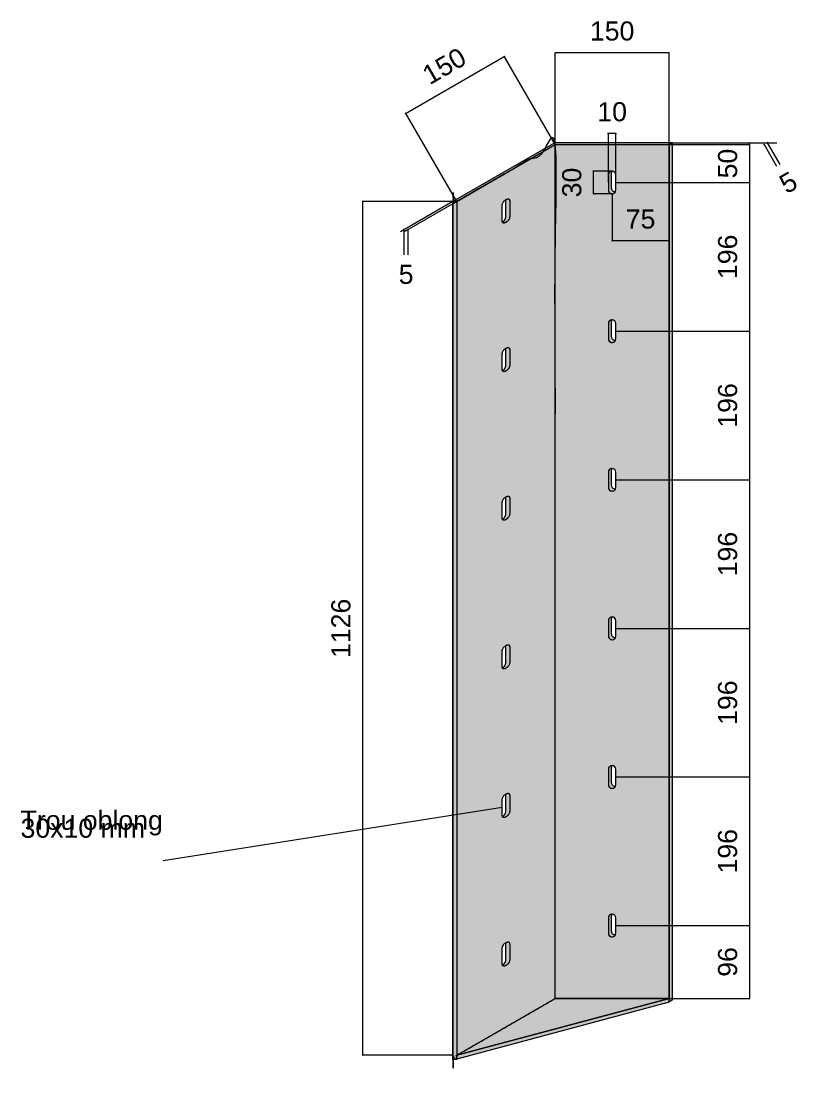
# Model space of a CAD drawing. Header units: metres. Extents: x 1838950 to 1842843, y 5171318 to 5174224.
# Drawn here: x 1838950 to 1839973, y 5172829 to 5174221 of the extents above; entities that cross this region are included whole.
import ezdxf

# ---------------------------------------------------------------- set-up
doc = ezdxf.new("R2010")
doc.units = ezdxf.units.M
doc.header["$LTSCALE"] = 0.0254
doc.header["$PDMODE"] = 1
doc.header["$PDSIZE"] = -2
doc.layers.get('0').update_dxf_attribs({"lineweight": 18})
doc.layers.get('DEFPOINTS').update_dxf_attribs({"lineweight": 18})
for name, color, linetype, lineweight in [('00 CHAZAL METAL COTE', 7, 'Continuous', 5), ('00 CHAZAL METAL DESSUS', 7, 'Continuous', 5), ('00 CHAZAL METAL FACE', 7, 'Continuous', 5), ('00 CHAZAL METAL LEGENDE', 7, 'Continuous', 5), ('Cotation', 7, 'Continuous', 5)]:
    doc.layers.add(name, color=color, linetype=linetype, lineweight=lineweight)
doc.styles.add('Arial', font='arial.ttf')
doc.dimstyles.new('Arch', dxfattribs={"dimtxt": 302.065972, "dimasz": 0.002245, "dimexe": 0.003175, "dimexo": 0.001587, "dimgap": 0.001587, "dimtad": 1, "dimzin": 3, "dimtxsty": 'Arial', "dimblk": 'VW_SLASH', "dimblk1": 'VW_SLASH', "dimblk2": 'VW_SLASH', "dimcen": 0, "dimdle": 0.001587, "dimazin": 0, "dimtfac": 1, "dimtix": 1, "dimtmove": 0, "dimatfit": 0, "dimldrblk": 'VW_FILLEDARROW-3', "dimfxl": 1, "dimfrac": 2, "dimtolj": 1, "dimtzin": 3, "dimarcsym": 0})

# ---------------------------------------------------------------- blocks, each defined once
blk = doc.blocks.new('VW_SLASH')
at = {"color": 0, "linetype": 'ByBlock', "lineweight": -2, "transparency": 16777216}
blk.add_line((0.7, 0), (-1, 0), dxfattribs=at)
at = {"color": 0, "lineweight": 20, "transparency": 16777216, "flags": 128}
blk.add_lwpolyline([(0.5, 0.5), (-0.5, -0.5)], dxfattribs=at)
blk = doc.blocks.new('*D1544')
at = {"layer": 'Cotation', "color": 0, "lineweight": -2, "transparency": 16777216}
for p, q in [((1839654.5, 5174058.1), (1839654.5, 5174179.7)), ((1839804, 5174179.1), (1839654.9, 5174179.1)), ((1839804.5, 5174058.1), (1839804.5, 5174179.7))]:
    blk.add_line(p, q, dxfattribs=at)
at = {"layer": 'DEFPOINTS', "color": 0, "transparency": 16777216}
for p in [(1839654.5, 5174179.1), (1839654.5, 5174058.1), (1839804.5, 5174058.1)]:
    blk.add_point(p, dxfattribs=at)
at = {"layer": 'Cotation', "color": 0, "lineweight": -2, "transparency": 16777216, "xscale": 0.44896484375, "yscale": 0.44896484375, "zscale": 0.44896484375, "rotation": 180}
blk.add_blockref('VW_SLASH', (1839654.5, 5174179.1), dxfattribs=at)
at = {"layer": 'Cotation', "color": 0, "lineweight": -2, "transparency": 16777216, "xscale": 0.44896484375, "yscale": 0.44896484375, "zscale": 0.44896484375}
blk.add_blockref('VW_SLASH', (1839804.5, 5174179.1), dxfattribs=at)
at = {"layer": 'Cotation', "color": 0, "transparency": 16777216, "insert": (1839729.5, 5174207.8), "char_height": 25.17, "attachment_point": 5, "style": 'Arial'}
blk.add_mtext('\\A1;150', dxfattribs=at)
blk = doc.blocks.new('VW_FILLEDARROW-3')
at = {"linetype": 'Continuous', "lineweight": 0, "transparency": 16777216}
blk.add_hatch(color=0, dxfattribs=at).paths.add_polyline_path([(-1.4, 0.4), (0, 0), (-1.4, -0.4)])
at = {"color": 0, "lineweight": 5, "transparency": 16777216, "flags": 128}
blk.add_lwpolyline([(-1.4, 0.4), (0, 0), (-1.4, -0.4)], close=True, dxfattribs=at)
blk = doc.blocks.new('*D1545')
at = {"layer": 'Cotation', "color": 0, "lineweight": -2, "transparency": 16777216}
for p, q in [((1839457.9, 5174099.5), (1839587, 5174174.1)), ((1839654.5, 5174058.1), (1839587, 5174174.9)), ((1839524.6, 5173983.1), (1839457.1, 5174099.9))]:
    blk.add_line(p, q, dxfattribs=at)
at = {"layer": 'DEFPOINTS', "color": 0, "transparency": 16777216}
for p in [(1839587.4, 5174174.3), (1839654.5, 5174058.1), (1839524.6, 5173983.1)]:
    blk.add_point(p, dxfattribs=at)
at = {"layer": 'Cotation', "color": 0, "lineweight": -2, "transparency": 16777216, "xscale": 0.44896484375, "yscale": 0.44896484375, "zscale": 0.44896484375}
for p, rotation in [((1839587.4, 5174174.3), 30.00000000000576), ((1839457.5, 5174099.3), 210.0000000000057)]:
    blk.add_blockref('VW_SLASH', p, dxfattribs=dict(at, rotation=rotation))
at = {"layer": 'Cotation', "color": 0, "transparency": 16777216, "insert": (1839508.1, 5174161.7), "char_height": 25.17, "attachment_point": 5, "rotation": 30, "style": 'Arial'}
blk.add_mtext('\\A1;150', dxfattribs=at)
blk = doc.blocks.new('*D1546')
at = {"layer": 'Cotation', "color": 0, "lineweight": -2, "transparency": 16777216}
for p, q in [((1839804.5, 5174038.1), (1839804.5, 5173930.5)), ((1839729.5, 5173993.1), (1839729.5, 5173930.5)), ((1839804, 5173931.1), (1839729.9, 5173931.1))]:
    blk.add_line(p, q, dxfattribs=at)
at = {"layer": 'DEFPOINTS', "color": 0, "transparency": 16777216}
for p in [(1839804.5, 5174038.1), (1839729.5, 5173993.1), (1839729.5, 5173931.1)]:
    blk.add_point(p, dxfattribs=at)
at = {"layer": 'Cotation', "color": 0, "lineweight": -2, "transparency": 16777216, "xscale": 0.44896484375, "yscale": 0.44896484375, "zscale": 0.44896484375, "rotation": 180}
blk.add_blockref('VW_SLASH', (1839729.5, 5173931.1), dxfattribs=at)
at = {"layer": 'Cotation', "color": 0, "lineweight": -2, "transparency": 16777216, "xscale": 0.44896484375, "yscale": 0.44896484375, "zscale": 0.44896484375}
blk.add_blockref('VW_SLASH', (1839804.5, 5173931.1), dxfattribs=at)
at = {"layer": 'Cotation', "color": 0, "transparency": 16777216, "insert": (1839767, 5173959.8), "char_height": 25.17, "attachment_point": 5, "style": 'Arial'}
blk.add_mtext('\\A1;75', dxfattribs=at)
blk = doc.blocks.new('*D1547')
at = {"layer": 'Cotation', "color": 0, "lineweight": -2, "transparency": 16777216}
for p, q in [((1839729.5, 5174023.1), (1839704.5, 5174023.1)), ((1839705.1, 5174023.6), (1839705.1, 5174024)), ((1839705.1, 5173993.1), (1839705.1, 5174023.1)), ((1839729.5, 5173993.1), (1839704.5, 5173993.1)), ((1839705.1, 5173992.7), (1839705.1, 5173992.2))]:
    blk.add_line(p, q, dxfattribs=at)
at = {"layer": 'DEFPOINTS', "color": 0, "transparency": 16777216}
for p in [(1839705.1, 5174023.1), (1839729.5, 5174023.1), (1839729.5, 5173993.1)]:
    blk.add_point(p, dxfattribs=at)
at = {"layer": 'Cotation', "color": 0, "lineweight": -2, "transparency": 16777216, "xscale": 0.44896484375, "yscale": 0.44896484375, "zscale": 0.44896484375}
for p, rotation in [((1839705.1, 5174023.1), 270), ((1839705.1, 5173993.1), 90)]:
    blk.add_blockref('VW_SLASH', p, dxfattribs=dict(at, rotation=rotation))
at = {"layer": 'Cotation', "color": 0, "transparency": 16777216, "insert": (1839676.4, 5174008.1), "char_height": 25.17, "attachment_point": 5, "rotation": 90, "style": 'Arial'}
blk.add_mtext('\\A1;30', dxfattribs=at)
blk = doc.blocks.new('*D1548')
at = {"layer": 'Cotation', "color": 0, "lineweight": -2, "transparency": 16777216}
for p, q in [((1839724, 5174072.6), (1839723.6, 5174072.6)), ((1839724.5, 5174008.1), (1839724.5, 5174073.2)), ((1839734.5, 5174072.6), (1839724.5, 5174072.6)), ((1839734.5, 5174008.1), (1839734.5, 5174073.2)), ((1839734.9, 5174072.6), (1839735.4, 5174072.6))]:
    blk.add_line(p, q, dxfattribs=at)
at = {"layer": 'DEFPOINTS', "color": 0, "transparency": 16777216}
for p in [(1839724.5, 5174072.6), (1839724.5, 5174008.1), (1839734.5, 5174008.1)]:
    blk.add_point(p, dxfattribs=at)
at = {"layer": 'Cotation', "color": 0, "lineweight": -2, "transparency": 16777216, "xscale": 0.44896484375, "yscale": 0.44896484375, "zscale": 0.44896484375}
blk.add_blockref('VW_SLASH', (1839724.5, 5174072.6), dxfattribs=at)
at = {"layer": 'Cotation', "color": 0, "lineweight": -2, "transparency": 16777216, "xscale": 0.44896484375, "yscale": 0.44896484375, "zscale": 0.44896484375, "rotation": 180}
blk.add_blockref('VW_SLASH', (1839734.5, 5174072.6), dxfattribs=at)
at = {"layer": 'Cotation', "color": 0, "transparency": 16777216, "insert": (1839729.5, 5174101.3), "char_height": 25.17, "attachment_point": 5, "style": 'Arial'}
blk.add_mtext('\\A1;10', dxfattribs=at)
blk = doc.blocks.new('*D1549')
at = {"layer": 'Cotation', "color": 0, "lineweight": -2, "transparency": 16777216}
for p, q in [((1839454.9, 5173946), (1839454.4, 5173946)), ((1839455.3, 5173912.8), (1839455.3, 5173946.7)), ((1839460.3, 5173912.8), (1839460.3, 5173946.7)), ((1839460.8, 5173946), (1839461.2, 5173946))]:
    blk.add_line(p, q, dxfattribs=at)
at = {"layer": 'DEFPOINTS', "color": 0, "transparency": 16777216}
for p in [(1839455.3, 5173946), (1839455.3, 5173912.8), (1839460.3, 5173912.8)]:
    blk.add_point(p, dxfattribs=at)
at = {"layer": 'Cotation', "color": 0, "lineweight": -2, "transparency": 16777216, "xscale": 0.44896484375, "yscale": 0.44896484375, "zscale": 0.44896484375}
blk.add_blockref('VW_SLASH', (1839455.3, 5173946), dxfattribs=at)
at = {"layer": 'Cotation', "color": 0, "lineweight": -2, "transparency": 16777216, "xscale": 0.44896484375, "yscale": 0.44896484375, "zscale": 0.44896484375, "rotation": 180}
blk.add_blockref('VW_SLASH', (1839460.3, 5173946), dxfattribs=at)
at = {"layer": 'Cotation', "color": 0, "transparency": 16777216, "insert": (1839457.8, 5173886.8), "char_height": 25.17, "attachment_point": 5, "style": 'Arial'}
blk.add_mtext('\\A1;5', dxfattribs=at)
blk = doc.blocks.new('*D1550')
at = {"layer": 'Cotation', "color": 0, "lineweight": -2, "transparency": 16777216}
for p, q in [((1839929.7, 5174057.9), (1839929.3, 5174057.7)), ((1839946.7, 5174029.4), (1839929.8, 5174058.7)), ((1839951, 5174031.9), (1839934.1, 5174061.2)), ((1839934.8, 5174060.8), (1839935.2, 5174061.1))]:
    blk.add_line(p, q, dxfattribs=at)
at = {"layer": 'DEFPOINTS', "color": 0, "transparency": 16777216}
for p in [(1839930.1, 5174058.1), (1839946.7, 5174029.4), (1839951, 5174031.9)]:
    blk.add_point(p, dxfattribs=at)
at = {"layer": 'Cotation', "color": 0, "lineweight": -2, "transparency": 16777216, "xscale": 0.44896484375, "yscale": 0.44896484375, "zscale": 0.44896484375}
for p, rotation in [((1839930.1, 5174058.1), 30.00000000449721), ((1839934.4, 5174060.6), 210.0000000044972)]:
    blk.add_blockref('VW_SLASH', p, dxfattribs=dict(at, rotation=rotation))
at = {"layer": 'Cotation', "color": 0, "transparency": 16777216, "insert": (1839961.9, 5174008.1), "char_height": 25.17, "attachment_point": 5, "rotation": 30, "style": 'Arial'}
blk.add_mtext('\\A1;5', dxfattribs=at)
blk = doc.blocks.new('*D1551')
at = {"layer": 'Cotation', "color": 0, "lineweight": -2, "transparency": 16777216}
for p, q in [((1839522.1, 5173983.1), (1839400, 5173983.1)), ((1839400.6, 5172857.6), (1839400.6, 5173982.7)), ((1839519.6, 5172857.1), (1839400, 5172857.1))]:
    blk.add_line(p, q, dxfattribs=at)
at = {"layer": 'DEFPOINTS', "color": 0, "transparency": 16777216}
for p in [(1839400.6, 5173983.1), (1839522.1, 5173983.1), (1839519.6, 5172857.1)]:
    blk.add_point(p, dxfattribs=at)
at = {"layer": 'Cotation', "color": 0, "lineweight": -2, "transparency": 16777216, "xscale": 0.44896484375, "yscale": 0.44896484375, "zscale": 0.44896484375}
for p, rotation in [((1839400.6, 5173983.1), 90), ((1839400.6, 5172857.1), 270)]:
    blk.add_blockref('VW_SLASH', p, dxfattribs=dict(at, rotation=rotation))
at = {"layer": 'Cotation', "color": 0, "transparency": 16777216, "insert": (1839371.9, 5173420.1), "char_height": 25.17, "attachment_point": 5, "rotation": 90, "style": 'Arial'}
blk.add_mtext('\\A1;1126', dxfattribs=at)
blk = doc.blocks.new('*D1570')
at = {"layer": 'Cotation', "color": 0, "lineweight": -2, "transparency": 16777216}
for p, q in [((1839734.5, 5173028.1), (1839911.2, 5173028.1)), ((1839910.6, 5173027.7), (1839910.6, 5172932.6)), ((1839745.3, 5172932.1), (1839911.2, 5172932.1))]:
    blk.add_line(p, q, dxfattribs=at)
at = {"layer": 'DEFPOINTS', "color": 0, "transparency": 16777216}
for p in [(1839734.5, 5173028.1), (1839745.3, 5172932.1), (1839910.6, 5172932.1)]:
    blk.add_point(p, dxfattribs=at)
at = {"layer": 'Cotation', "color": 0, "lineweight": -2, "transparency": 16777216, "xscale": 0.44896484375, "yscale": 0.44896484375, "zscale": 0.44896484375}
for p, rotation in [((1839910.6, 5173028.1), 90), ((1839910.6, 5172932.1), 270)]:
    blk.add_blockref('VW_SLASH', p, dxfattribs=dict(at, rotation=rotation))
at = {"layer": 'Cotation', "color": 0, "transparency": 16777216, "insert": (1839881.9, 5172980.1), "char_height": 25.17, "attachment_point": 5, "rotation": 90, "style": 'Arial'}
blk.add_mtext('\\A1;96', dxfattribs=at)
blk = doc.blocks.new('*D1571')
at = {"layer": 'Cotation', "color": 0, "lineweight": -2, "transparency": 16777216}
for p, q in [((1839734.5, 5173224.1), (1839911.2, 5173224.1)), ((1839910.6, 5173223.7), (1839910.6, 5173028.6)), ((1839734.5, 5173028.1), (1839911.2, 5173028.1))]:
    blk.add_line(p, q, dxfattribs=at)
at = {"layer": 'DEFPOINTS', "color": 0, "transparency": 16777216}
for p in [(1839734.5, 5173224.1), (1839734.5, 5173028.1), (1839910.6, 5173028.1)]:
    blk.add_point(p, dxfattribs=at)
at = {"layer": 'Cotation', "color": 0, "lineweight": -2, "transparency": 16777216, "xscale": 0.44896484375, "yscale": 0.44896484375, "zscale": 0.44896484375}
for p, rotation in [((1839910.6, 5173224.1), 90), ((1839910.6, 5173028.1), 270)]:
    blk.add_blockref('VW_SLASH', p, dxfattribs=dict(at, rotation=rotation))
at = {"layer": 'Cotation', "color": 0, "transparency": 16777216, "insert": (1839881.9, 5173126.1), "char_height": 25.17, "attachment_point": 5, "rotation": 90, "style": 'Arial'}
blk.add_mtext('\\A1;196', dxfattribs=at)
blk = doc.blocks.new('*D1572')
at = {"layer": 'Cotation', "color": 0, "lineweight": -2, "transparency": 16777216}
for p, q in [((1839734.5, 5173420.1), (1839911.2, 5173420.1)), ((1839910.6, 5173419.7), (1839910.6, 5173224.6)), ((1839734.5, 5173224.1), (1839911.2, 5173224.1))]:
    blk.add_line(p, q, dxfattribs=at)
at = {"layer": 'DEFPOINTS', "color": 0, "transparency": 16777216}
for p in [(1839734.5, 5173420.1), (1839734.5, 5173224.1), (1839910.6, 5173224.1)]:
    blk.add_point(p, dxfattribs=at)
at = {"layer": 'Cotation', "color": 0, "lineweight": -2, "transparency": 16777216, "xscale": 0.44896484375, "yscale": 0.44896484375, "zscale": 0.44896484375}
for p, rotation in [((1839910.6, 5173420.1), 90), ((1839910.6, 5173224.1), 270)]:
    blk.add_blockref('VW_SLASH', p, dxfattribs=dict(at, rotation=rotation))
at = {"layer": 'Cotation', "color": 0, "transparency": 16777216, "insert": (1839881.9, 5173322.1), "char_height": 25.17, "attachment_point": 5, "rotation": 90, "style": 'Arial'}
blk.add_mtext('\\A1;196', dxfattribs=at)
blk = doc.blocks.new('*D1573')
at = {"layer": 'Cotation', "color": 0, "lineweight": -2, "transparency": 16777216}
for p, q in [((1839734.5, 5173616.1), (1839911.2, 5173616.1)), ((1839910.6, 5173615.7), (1839910.6, 5173420.6)), ((1839734.5, 5173420.1), (1839911.2, 5173420.1))]:
    blk.add_line(p, q, dxfattribs=at)
at = {"layer": 'DEFPOINTS', "color": 0, "transparency": 16777216}
for p in [(1839734.5, 5173616.1), (1839734.5, 5173420.1), (1839910.6, 5173420.1)]:
    blk.add_point(p, dxfattribs=at)
at = {"layer": 'Cotation', "color": 0, "lineweight": -2, "transparency": 16777216, "xscale": 0.44896484375, "yscale": 0.44896484375, "zscale": 0.44896484375}
for p, rotation in [((1839910.6, 5173616.1), 90), ((1839910.6, 5173420.1), 270)]:
    blk.add_blockref('VW_SLASH', p, dxfattribs=dict(at, rotation=rotation))
at = {"layer": 'Cotation', "color": 0, "transparency": 16777216, "insert": (1839881.9, 5173518.1), "char_height": 25.17, "attachment_point": 5, "rotation": 90, "style": 'Arial'}
blk.add_mtext('\\A1;196', dxfattribs=at)
blk = doc.blocks.new('*D1574')
at = {"layer": 'Cotation', "color": 0, "lineweight": -2, "transparency": 16777216}
for p, q in [((1839734.5, 5173812.1), (1839911.2, 5173812.1)), ((1839910.6, 5173811.7), (1839910.6, 5173616.6)), ((1839734.5, 5173616.1), (1839911.2, 5173616.1))]:
    blk.add_line(p, q, dxfattribs=at)
at = {"layer": 'DEFPOINTS', "color": 0, "transparency": 16777216}
for p in [(1839734.5, 5173812.1), (1839734.5, 5173616.1), (1839910.6, 5173616.1)]:
    blk.add_point(p, dxfattribs=at)
at = {"layer": 'Cotation', "color": 0, "lineweight": -2, "transparency": 16777216, "xscale": 0.44896484375, "yscale": 0.44896484375, "zscale": 0.44896484375}
for p, rotation in [((1839910.6, 5173812.1), 90), ((1839910.6, 5173616.1), 270)]:
    blk.add_blockref('VW_SLASH', p, dxfattribs=dict(at, rotation=rotation))
at = {"layer": 'Cotation', "color": 0, "transparency": 16777216, "insert": (1839881.9, 5173714.1), "char_height": 25.17, "attachment_point": 5, "rotation": 90, "style": 'Arial'}
blk.add_mtext('\\A1;196', dxfattribs=at)
blk = doc.blocks.new('*D1575')
at = {"layer": 'Cotation', "color": 0, "lineweight": -2, "transparency": 16777216}
for p, q in [((1839734.5, 5174008.1), (1839911.2, 5174008.1)), ((1839910.6, 5174007.7), (1839910.6, 5173812.6)), ((1839734.5, 5173812.1), (1839911.2, 5173812.1))]:
    blk.add_line(p, q, dxfattribs=at)
at = {"layer": 'DEFPOINTS', "color": 0, "transparency": 16777216}
for p in [(1839734.5, 5174008.1), (1839734.5, 5173812.1), (1839910.6, 5173812.1)]:
    blk.add_point(p, dxfattribs=at)
at = {"layer": 'Cotation', "color": 0, "lineweight": -2, "transparency": 16777216, "xscale": 0.44896484375, "yscale": 0.44896484375, "zscale": 0.44896484375}
for p, rotation in [((1839910.6, 5174008.1), 90), ((1839910.6, 5173812.1), 270)]:
    blk.add_blockref('VW_SLASH', p, dxfattribs=dict(at, rotation=rotation))
at = {"layer": 'Cotation', "color": 0, "transparency": 16777216, "insert": (1839881.9, 5173910.1), "char_height": 25.17, "attachment_point": 5, "rotation": 90, "style": 'Arial'}
blk.add_mtext('\\A1;196', dxfattribs=at)
blk = doc.blocks.new('*D1576')
at = {"layer": 'Cotation', "color": 0, "lineweight": -2, "transparency": 16777216}
for p, q in [((1839734.5, 5174058.1), (1839911.2, 5174058.1)), ((1839910.6, 5174058.6), (1839910.6, 5174059)), ((1839910.6, 5174058.1), (1839910.6, 5174008.1)), ((1839734.5, 5174008.1), (1839911.2, 5174008.1)), ((1839910.6, 5174007.7), (1839910.6, 5174007.2))]:
    blk.add_line(p, q, dxfattribs=at)
at = {"layer": 'DEFPOINTS', "color": 0, "transparency": 16777216}
for p in [(1839734.5, 5174058.1), (1839734.5, 5174008.1), (1839910.6, 5174008.1)]:
    blk.add_point(p, dxfattribs=at)
at = {"layer": 'Cotation', "color": 0, "lineweight": -2, "transparency": 16777216, "xscale": 0.44896484375, "yscale": 0.44896484375, "zscale": 0.44896484375}
for p, rotation in [((1839910.6, 5174058.1), 270), ((1839910.6, 5174008.1), 90)]:
    blk.add_blockref('VW_SLASH', p, dxfattribs=dict(at, rotation=rotation))
at = {"layer": 'Cotation', "color": 0, "transparency": 16777216, "insert": (1839881.9, 5174033.1), "char_height": 25.17, "attachment_point": 5, "rotation": 90, "style": 'Arial'}
blk.add_mtext('\\A1;50', dxfattribs=at)
blk = doc.blocks.new('Groupe-2045-1')
at = {"layer": '00 CHAZAL METAL COTE', "linetype": 'Continuous', "lineweight": 0, "true_color": 0x888888}
h = blk.add_hatch(color=252, dxfattribs=at)
h.paths.add_polyline_path([(1839654.5, 5172932.1), (1839524.6, 5172857.1), (1839524.6, 5172852.1), (1839519.6, 5172852.1), (1839519.6, 5173983.1), (1839524.6, 5173983.1), (1839654.5, 5174058.1)])
h.paths.add_polyline_path([(1839594.5, 5173982.7), (1839594.4, 5173984), (1839594.2, 5173985.1), (1839593.8, 5173985.8), (1839593.3, 5173986.3), (1839592.6, 5173986.6), (1839591.7, 5173986.5), (1839590.7, 5173986.2), (1839589.5, 5173985.6), (1839588.3, 5173984.8), (1839587.3, 5173984), (1839586.5, 5173983), (1839585.8, 5173982), (1839585.2, 5173980.9), (1839584.8, 5173979.7), (1839584.6, 5173978.4), (1839584.5, 5173977), (1839584.5, 5173958.5), (1839584.6, 5173957.2), (1839584.8, 5173956.2), (1839585.2, 5173955.4), (1839585.8, 5173954.9), (1839586.5, 5173954.7), (1839587.3, 5173954.7), (1839588.3, 5173955), (1839589.5, 5173955.6), (1839590.7, 5173956.4), (1839591.7, 5173957.2), (1839592.6, 5173958.2), (1839593.3, 5173959.2), (1839593.8, 5173960.4), (1839594.2, 5173961.6), (1839594.4, 5173962.9), (1839594.5, 5173964.3)])
h.paths.add_polyline_path([(1839594.5, 5173786.7), (1839594.4, 5173788), (1839594.2, 5173789.1), (1839593.8, 5173789.8), (1839593.3, 5173790.3), (1839592.6, 5173790.6), (1839591.7, 5173790.5), (1839590.7, 5173790.2), (1839589.5, 5173789.6), (1839588.3, 5173788.8), (1839587.3, 5173788), (1839586.5, 5173787), (1839585.8, 5173786), (1839585.2, 5173784.9), (1839584.8, 5173783.7), (1839584.6, 5173782.4), (1839584.5, 5173781), (1839584.5, 5173762.5), (1839584.6, 5173761.2), (1839584.8, 5173760.2), (1839585.2, 5173759.4), (1839585.8, 5173758.9), (1839586.5, 5173758.7), (1839587.3, 5173758.7), (1839588.3, 5173759), (1839589.5, 5173759.6), (1839590.7, 5173760.4), (1839591.7, 5173761.2), (1839592.6, 5173762.2), (1839593.3, 5173763.2), (1839593.8, 5173764.4), (1839594.2, 5173765.6), (1839594.4, 5173766.9), (1839594.5, 5173768.3)])
h.paths.add_polyline_path([(1839594.5, 5173590.7), (1839594.4, 5173592), (1839594.2, 5173593.1), (1839593.8, 5173593.8), (1839593.3, 5173594.3), (1839592.6, 5173594.6), (1839591.7, 5173594.5), (1839590.7, 5173594.2), (1839589.5, 5173593.6), (1839588.3, 5173592.8), (1839587.3, 5173592), (1839586.5, 5173591), (1839585.8, 5173590), (1839585.2, 5173588.9), (1839584.8, 5173587.7), (1839584.6, 5173586.4), (1839584.5, 5173585), (1839584.5, 5173566.5), (1839584.6, 5173565.2), (1839584.8, 5173564.2), (1839585.2, 5173563.4), (1839585.8, 5173562.9), (1839586.5, 5173562.7), (1839587.3, 5173562.7), (1839588.3, 5173563), (1839589.5, 5173563.6), (1839590.7, 5173564.4), (1839591.7, 5173565.2), (1839592.6, 5173566.2), (1839593.3, 5173567.2), (1839593.8, 5173568.4), (1839594.2, 5173569.6), (1839594.4, 5173570.9), (1839594.5, 5173572.3)])
h.paths.add_polyline_path([(1839594.5, 5173394.7), (1839594.4, 5173396), (1839594.2, 5173397.1), (1839593.8, 5173397.8), (1839593.3, 5173398.3), (1839592.6, 5173398.6), (1839591.7, 5173398.5), (1839590.7, 5173398.2), (1839589.5, 5173397.6), (1839588.3, 5173396.8), (1839587.3, 5173396), (1839586.5, 5173395), (1839585.8, 5173394), (1839585.2, 5173392.9), (1839584.8, 5173391.7), (1839584.6, 5173390.4), (1839584.5, 5173389), (1839584.5, 5173370.5), (1839584.6, 5173369.2), (1839584.8, 5173368.2), (1839585.2, 5173367.4), (1839585.8, 5173366.9), (1839586.5, 5173366.7), (1839587.3, 5173366.7), (1839588.3, 5173367), (1839589.5, 5173367.6), (1839590.7, 5173368.4), (1839591.7, 5173369.2), (1839592.6, 5173370.2), (1839593.3, 5173371.2), (1839593.8, 5173372.4), (1839594.2, 5173373.6), (1839594.4, 5173374.9), (1839594.5, 5173376.3)])
h.paths.add_polyline_path([(1839584.5, 5172997), (1839584.5, 5172978.5), (1839584.6, 5172977.2), (1839584.8, 5172976.2), (1839585.2, 5172975.4), (1839585.8, 5172974.9), (1839586.5, 5172974.7), (1839587.3, 5172974.7), (1839588.3, 5172975), (1839589.5, 5172975.6), (1839590.7, 5172976.4), (1839591.7, 5172977.2), (1839592.6, 5172978.2), (1839593.3, 5172979.2), (1839593.8, 5172980.4), (1839594.2, 5172981.6), (1839594.4, 5172982.9), (1839594.5, 5172984.3), (1839594.5, 5173002.7), (1839594.4, 5173004), (1839594.2, 5173005.1), (1839593.8, 5173005.8), (1839593.3, 5173006.3), (1839592.6, 5173006.6), (1839591.7, 5173006.5), (1839590.7, 5173006.2), (1839589.5, 5173005.6), (1839588.3, 5173004.8), (1839587.3, 5173004), (1839586.5, 5173003), (1839585.8, 5173002), (1839585.2, 5173000.9), (1839584.8, 5172999.7), (1839584.6, 5172998.4)])
h.paths.add_polyline_path([(1839594.5, 5173198.7), (1839594.4, 5173200), (1839594.2, 5173201.1), (1839593.8, 5173201.8), (1839593.3, 5173202.3), (1839592.6, 5173202.6), (1839591.7, 5173202.5), (1839590.7, 5173202.2), (1839589.5, 5173201.6), (1839588.3, 5173200.8), (1839587.3, 5173200), (1839586.5, 5173199), (1839585.8, 5173198), (1839585.2, 5173196.9), (1839584.8, 5173195.7), (1839584.6, 5173194.4), (1839584.5, 5173193), (1839584.5, 5173174.5), (1839584.6, 5173173.2), (1839584.8, 5173172.2), (1839585.2, 5173171.4), (1839585.8, 5173170.9), (1839586.5, 5173170.7), (1839587.3, 5173170.7), (1839588.3, 5173171), (1839589.5, 5173171.6), (1839590.7, 5173172.4), (1839591.7, 5173173.2), (1839592.6, 5173174.2), (1839593.3, 5173175.2), (1839593.8, 5173176.4), (1839594.2, 5173177.6), (1839594.4, 5173178.9), (1839594.5, 5173180.3)])
blk.add_hatch(color=252, dxfattribs=at).paths.add_polyline_path([(1839808.8, 5172929.6), (1839804.5, 5172927.1), (1839804.5, 5174058.1), (1839808.8, 5174060.6)])
h = blk.add_hatch(color=252, dxfattribs=at)
edge = h.paths.add_edge_path()
edge.add_arc((1839733.8, 5174000.6), 5, 180, 270, ccw=False)
edge.add_line((1839728.8, 5174000.6), (1839728.8, 5174020.6))
edge.add_arc((1839733.8, 5174020.6), 5, 150, 180, ccw=False)
edge.add_arc((1839729.5, 5174018.1), 5, 90, 180)
edge.add_line((1839724.5, 5174018.1), (1839724.5, 5173998.1))
edge.add_arc((1839729.5, 5173998.1), 5, 180, 330)
edge.add_line((1839733.8, 5173995.6), (1839733.8, 5173995.6))
h = blk.add_hatch(color=252, dxfattribs=at)
edge = h.paths.add_edge_path()
edge.add_arc((1839733.8, 5173804.6), 5, 180, 270, ccw=False)
edge.add_line((1839728.8, 5173804.6), (1839728.8, 5173824.6))
edge.add_arc((1839733.8, 5173824.6), 5, 150, 180, ccw=False)
edge.add_arc((1839729.5, 5173822.1), 5, 90, 180)
edge.add_line((1839724.5, 5173822.1), (1839724.5, 5173802.1))
edge.add_arc((1839729.5, 5173802.1), 5, 180, 330)
edge.add_line((1839733.8, 5173799.6), (1839733.8, 5173799.6))
h = blk.add_hatch(color=252, dxfattribs=at)
edge = h.paths.add_edge_path()
edge.add_arc((1839733.8, 5173608.6), 5, 180, 270, ccw=False)
edge.add_line((1839728.8, 5173608.6), (1839728.8, 5173628.6))
edge.add_arc((1839733.8, 5173628.6), 5, 150, 180, ccw=False)
edge.add_arc((1839729.5, 5173626.1), 5, 90, 180)
edge.add_line((1839724.5, 5173626.1), (1839724.5, 5173606.1))
edge.add_arc((1839729.5, 5173606.1), 5, 180, 330)
edge.add_line((1839733.8, 5173603.6), (1839733.8, 5173603.6))
h = blk.add_hatch(color=252, dxfattribs=at)
edge = h.paths.add_edge_path()
edge.add_arc((1839733.8, 5173412.6), 5, 180, 270, ccw=False)
edge.add_line((1839728.8, 5173412.6), (1839728.8, 5173432.6))
edge.add_arc((1839733.8, 5173432.6), 5, 150, 180, ccw=False)
edge.add_arc((1839729.5, 5173430.1), 5, 90, 180)
edge.add_line((1839724.5, 5173430.1), (1839724.5, 5173410.1))
edge.add_arc((1839729.5, 5173410.1), 5, 180, 330)
edge.add_line((1839733.8, 5173407.6), (1839733.8, 5173407.6))
h = blk.add_hatch(color=252, dxfattribs=at)
edge = h.paths.add_edge_path()
edge.add_arc((1839733.8, 5173216.6), 5, 180, 270, ccw=False)
edge.add_line((1839728.8, 5173216.6), (1839728.8, 5173236.6))
edge.add_arc((1839733.8, 5173236.6), 5, 150, 180, ccw=False)
edge.add_arc((1839729.5, 5173234.1), 5, 90, 180)
edge.add_line((1839724.5, 5173234.1), (1839724.5, 5173214.1))
edge.add_arc((1839729.5, 5173214.1), 5, 180, 330)
edge.add_line((1839733.8, 5173211.6), (1839733.8, 5173211.6))
h = blk.add_hatch(color=252, dxfattribs=at)
edge = h.paths.add_edge_path()
edge.add_arc((1839733.8, 5173020.6), 5, 180, 270, ccw=False)
edge.add_line((1839728.8, 5173020.6), (1839728.8, 5173040.6))
edge.add_arc((1839733.8, 5173040.6), 5, 150, 180, ccw=False)
edge.add_arc((1839729.5, 5173038.1), 5, 90, 180)
edge.add_line((1839724.5, 5173038.1), (1839724.5, 5173018.1))
edge.add_arc((1839729.5, 5173018.1), 5, 180, 330)
edge.add_line((1839733.8, 5173015.6), (1839733.8, 5173015.6))
at = {"layer": '00 CHAZAL METAL DESSUS', "linetype": 'Continuous', "lineweight": 0, "true_color": 0x555555}
for points in [[(1839808.8, 5174060.6), (1839653.8, 5174060.6), (1839519.6, 5173983.1), (1839524.6, 5173983.1), (1839654.5, 5174058.1), (1839804.5, 5174058.1)], [(1839524.6, 5172857.1), (1839654.5, 5172932.1), (1839804.5, 5172932.1)]]:
    blk.add_hatch(color=251, dxfattribs=at).paths.add_polyline_path(points)
at = {"layer": '00 CHAZAL METAL FACE', "linetype": 'Continuous', "lineweight": 0, "true_color": 0xbbbbbb}
h = blk.add_hatch(color=9, dxfattribs=at)
h.paths.add_polyline_path([(1839804.5, 5172932.1), (1839654.5, 5172932.1), (1839654.5, 5174058.1), (1839804.5, 5174058.1)])
edge = h.paths.add_edge_path()
edge.add_line((1839734.5, 5173998.1), (1839734.5, 5174018.1))
edge.add_arc((1839729.5, 5174018.1), 5, 0, 180)
edge.add_line((1839724.5, 5174018.1), (1839724.5, 5173998.1))
edge.add_arc((1839729.5, 5173998.1), 5, 180, 360)
edge.add_line((1839734.5, 5173998.1), (1839734.5, 5173998.1))
edge = h.paths.add_edge_path()
edge.add_line((1839734.5, 5173410.1), (1839734.5, 5173430.1))
edge.add_arc((1839729.5, 5173430.1), 5, 0, 180)
edge.add_line((1839724.5, 5173430.1), (1839724.5, 5173410.1))
edge.add_arc((1839729.5, 5173410.1), 5, 180, 360)
edge.add_line((1839734.5, 5173410.1), (1839734.5, 5173410.1))
edge = h.paths.add_edge_path()
edge.add_line((1839724.5, 5173626.1), (1839724.5, 5173606.1))
edge.add_arc((1839729.5, 5173606.1), 5, 180, 360)
edge.add_line((1839734.5, 5173606.1), (1839734.5, 5173626.1))
edge.add_arc((1839729.5, 5173626.1), 5, 0, 180)
edge.add_line((1839724.5, 5173626.1), (1839724.5, 5173626.1))
edge = h.paths.add_edge_path()
edge.add_line((1839734.5, 5173802.1), (1839734.5, 5173822.1))
edge.add_arc((1839729.5, 5173822.1), 5, 0, 180)
edge.add_line((1839724.5, 5173822.1), (1839724.5, 5173802.1))
edge.add_arc((1839729.5, 5173802.1), 5, 180, 360)
edge.add_line((1839734.5, 5173802.1), (1839734.5, 5173802.1))
edge = h.paths.add_edge_path()
edge.add_line((1839724.5, 5173038.1), (1839724.5, 5173018.1))
edge.add_arc((1839729.5, 5173018.1), 5, 180, 360)
edge.add_line((1839734.5, 5173018.1), (1839734.5, 5173038.1))
edge.add_arc((1839729.5, 5173038.1), 5, 0, 180)
edge.add_line((1839724.5, 5173038.1), (1839724.5, 5173038.1))
edge = h.paths.add_edge_path()
edge.add_line((1839734.5, 5173214.1), (1839734.5, 5173234.1))
edge.add_arc((1839729.5, 5173234.1), 5, 0, 180)
edge.add_line((1839724.5, 5173234.1), (1839724.5, 5173214.1))
edge.add_arc((1839729.5, 5173214.1), 5, 180, 360)
edge.add_line((1839734.5, 5173214.1), (1839734.5, 5173214.1))
for points in [[(1839519.6, 5173983.1), (1839524.6, 5173983.1), (1839524.6, 5172852.1), (1839519.6, 5172852.1)], [(1839589.5, 5173982.7), (1839589.5, 5173964.3), (1839589.4, 5173962.9), (1839589.2, 5173961.7), (1839588.9, 5173960.5), (1839588.4, 5173959.4), (1839587.7, 5173958.4), (1839586.9, 5173957.5), (1839586, 5173956.6), (1839584.9, 5173955.9), (1839585.2, 5173955.4), (1839585.6, 5173955), (1839586.1, 5173954.8), (1839586.6, 5173954.7), (1839587.2, 5173954.7), (1839587.9, 5173954.9), (1839588.7, 5173955.2), (1839589.5, 5173955.6), (1839590.7, 5173956.4), (1839591.7, 5173957.2), (1839592.6, 5173958.2), (1839593.3, 5173959.2), (1839593.8, 5173960.4), (1839594.2, 5173961.6), (1839594.4, 5173962.9), (1839594.5, 5173964.3), (1839594.5, 5173982.7), (1839594.4, 5173984), (1839594.2, 5173985.1), (1839593.8, 5173985.8), (1839593.3, 5173986.3), (1839592.6, 5173986.6), (1839591.7, 5173986.5), (1839590.7, 5173986.2), (1839589.5, 5173985.6), (1839589.5, 5173985.6), (1839589.4, 5173985.6), (1839589.3, 5173985.5), (1839589.3, 5173985.5), (1839589.2, 5173985.5), (1839589.2, 5173985.4), (1839589.1, 5173985.4), (1839589.1, 5173985.4), (1839589.2, 5173985.1), (1839589.3, 5173984.8), (1839589.3, 5173984.5), (1839589.4, 5173984.2), (1839589.4, 5173983.9), (1839589.5, 5173983.5), (1839589.5, 5173983.1)], [(1839589.5, 5173786.7), (1839589.5, 5173768.3), (1839589.4, 5173766.9), (1839589.2, 5173765.7), (1839588.9, 5173764.5), (1839588.4, 5173763.4), (1839587.7, 5173762.4), (1839586.9, 5173761.5), (1839586, 5173760.6), (1839584.9, 5173759.9), (1839585.2, 5173759.4), (1839585.6, 5173759), (1839586.1, 5173758.8), (1839586.6, 5173758.7), (1839587.2, 5173758.7), (1839587.9, 5173758.9), (1839588.7, 5173759.2), (1839589.5, 5173759.6), (1839590.7, 5173760.4), (1839591.7, 5173761.2), (1839592.6, 5173762.2), (1839593.3, 5173763.2), (1839593.8, 5173764.4), (1839594.2, 5173765.6), (1839594.4, 5173766.9), (1839594.5, 5173768.3), (1839594.5, 5173786.7), (1839594.4, 5173788), (1839594.2, 5173789.1), (1839593.8, 5173789.8), (1839593.3, 5173790.3), (1839592.6, 5173790.6), (1839591.7, 5173790.5), (1839590.7, 5173790.2), (1839589.5, 5173789.6), (1839589.5, 5173789.6), (1839589.4, 5173789.6), (1839589.3, 5173789.5), (1839589.3, 5173789.5), (1839589.2, 5173789.5), (1839589.2, 5173789.4), (1839589.1, 5173789.4), (1839589.1, 5173789.4), (1839589.2, 5173789.1), (1839589.3, 5173788.8), (1839589.3, 5173788.5), (1839589.4, 5173788.2), (1839589.4, 5173787.9), (1839589.5, 5173787.5), (1839589.5, 5173787.1)], [(1839589.5, 5173590.7), (1839589.5, 5173572.3), (1839589.4, 5173570.9), (1839589.2, 5173569.7), (1839588.9, 5173568.5), (1839588.4, 5173567.4), (1839587.7, 5173566.4), (1839586.9, 5173565.5), (1839586, 5173564.6), (1839584.9, 5173563.9), (1839585.2, 5173563.4), (1839585.6, 5173563), (1839586.1, 5173562.8), (1839586.6, 5173562.7), (1839587.2, 5173562.7), (1839587.9, 5173562.9), (1839588.7, 5173563.2), (1839589.5, 5173563.6), (1839590.7, 5173564.4), (1839591.7, 5173565.2), (1839592.6, 5173566.2), (1839593.3, 5173567.2), (1839593.8, 5173568.4), (1839594.2, 5173569.6), (1839594.4, 5173570.9), (1839594.5, 5173572.3), (1839594.5, 5173590.7), (1839594.4, 5173592), (1839594.2, 5173593.1), (1839593.8, 5173593.8), (1839593.3, 5173594.3), (1839592.6, 5173594.6), (1839591.7, 5173594.5), (1839590.7, 5173594.2), (1839589.5, 5173593.6), (1839589.5, 5173593.6), (1839589.4, 5173593.6), (1839589.3, 5173593.5), (1839589.3, 5173593.5), (1839589.2, 5173593.5), (1839589.2, 5173593.4), (1839589.1, 5173593.4), (1839589.1, 5173593.4), (1839589.2, 5173593.1), (1839589.3, 5173592.8), (1839589.3, 5173592.5), (1839589.4, 5173592.2), (1839589.4, 5173591.9), (1839589.5, 5173591.5), (1839589.5, 5173591.1)], [(1839589.5, 5173394.7), (1839589.5, 5173376.3), (1839589.4, 5173374.9), (1839589.2, 5173373.7), (1839588.9, 5173372.5), (1839588.4, 5173371.4), (1839587.7, 5173370.4), (1839586.9, 5173369.5), (1839586, 5173368.6), (1839584.9, 5173367.9), (1839585.2, 5173367.4), (1839585.6, 5173367), (1839586.1, 5173366.8), (1839586.6, 5173366.7), (1839587.2, 5173366.7), (1839587.9, 5173366.9), (1839588.7, 5173367.2), (1839589.5, 5173367.6), (1839590.7, 5173368.4), (1839591.7, 5173369.2), (1839592.6, 5173370.2), (1839593.3, 5173371.2), (1839593.8, 5173372.4), (1839594.2, 5173373.6), (1839594.4, 5173374.9), (1839594.5, 5173376.3), (1839594.5, 5173394.7), (1839594.4, 5173396), (1839594.2, 5173397.1), (1839593.8, 5173397.8), (1839593.3, 5173398.3), (1839592.6, 5173398.6), (1839591.7, 5173398.5), (1839590.7, 5173398.2), (1839589.5, 5173397.6), (1839589.5, 5173397.6), (1839589.4, 5173397.6), (1839589.3, 5173397.5), (1839589.3, 5173397.5), (1839589.2, 5173397.5), (1839589.2, 5173397.4), (1839589.1, 5173397.4), (1839589.1, 5173397.4), (1839589.2, 5173397.1), (1839589.3, 5173396.8), (1839589.3, 5173396.5), (1839589.4, 5173396.2), (1839589.4, 5173395.9), (1839589.5, 5173395.5), (1839589.5, 5173395.1)], [(1839589.5, 5173198.7), (1839589.5, 5173180.3), (1839589.4, 5173178.9), (1839589.2, 5173177.7), (1839588.9, 5173176.5), (1839588.4, 5173175.4), (1839587.7, 5173174.4), (1839586.9, 5173173.5), (1839586, 5173172.6), (1839584.9, 5173171.9), (1839585.2, 5173171.4), (1839585.6, 5173171), (1839586.1, 5173170.8), (1839586.6, 5173170.7), (1839587.2, 5173170.7), (1839587.9, 5173170.9), (1839588.7, 5173171.2), (1839589.5, 5173171.6), (1839590.7, 5173172.4), (1839591.7, 5173173.2), (1839592.6, 5173174.2), (1839593.3, 5173175.2), (1839593.8, 5173176.4), (1839594.2, 5173177.6), (1839594.4, 5173178.9), (1839594.5, 5173180.3), (1839594.5, 5173198.7), (1839594.4, 5173200), (1839594.2, 5173201.1), (1839593.8, 5173201.8), (1839593.3, 5173202.3), (1839592.6, 5173202.6), (1839591.7, 5173202.5), (1839590.7, 5173202.2), (1839589.5, 5173201.6), (1839589.5, 5173201.6), (1839589.4, 5173201.6), (1839589.3, 5173201.5), (1839589.3, 5173201.5), (1839589.2, 5173201.5), (1839589.2, 5173201.4), (1839589.1, 5173201.4), (1839589.1, 5173201.4), (1839589.2, 5173201.1), (1839589.3, 5173200.8), (1839589.3, 5173200.5), (1839589.4, 5173200.2), (1839589.4, 5173199.9), (1839589.5, 5173199.5), (1839589.5, 5173199.1)], [(1839589.5, 5173002.7), (1839589.5, 5172984.3), (1839589.4, 5172982.9), (1839589.2, 5172981.7), (1839588.9, 5172980.5), (1839588.4, 5172979.4), (1839587.7, 5172978.4), (1839586.9, 5172977.5), (1839586, 5172976.6), (1839584.9, 5172975.9), (1839585.2, 5172975.4), (1839585.6, 5172975), (1839586.1, 5172974.8), (1839586.6, 5172974.7), (1839587.2, 5172974.7), (1839587.9, 5172974.9), (1839588.7, 5172975.2), (1839589.5, 5172975.6), (1839590.7, 5172976.4), (1839591.7, 5172977.2), (1839592.6, 5172978.2), (1839593.3, 5172979.2), (1839593.8, 5172980.4), (1839594.2, 5172981.6), (1839594.4, 5172982.9), (1839594.5, 5172984.3), (1839594.5, 5173002.7), (1839594.4, 5173004), (1839594.2, 5173005.1), (1839593.8, 5173005.8), (1839593.3, 5173006.3), (1839592.6, 5173006.6), (1839591.7, 5173006.5), (1839590.7, 5173006.2), (1839589.5, 5173005.6), (1839589.5, 5173005.6), (1839589.4, 5173005.6), (1839589.3, 5173005.5), (1839589.3, 5173005.5), (1839589.2, 5173005.5), (1839589.2, 5173005.4), (1839589.1, 5173005.4), (1839589.1, 5173005.4), (1839589.2, 5173005.1), (1839589.3, 5173004.8), (1839589.3, 5173004.5), (1839589.4, 5173004.2), (1839589.4, 5173003.9), (1839589.5, 5173003.5), (1839589.5, 5173003.1)], [(1839524.6, 5172852.1), (1839524.6, 5172857.1), (1839804.5, 5172932.1), (1839804.5, 5172927.1)]]:
    blk.add_hatch(color=9, dxfattribs=at).paths.add_polyline_path(points)
at = {"layer": '00 CHAZAL METAL LEGENDE', "linetype": 'Continuous', "lineweight": 0}
blk.add_hatch(color=7, dxfattribs=at).paths.add_polyline_path([(1839584.5, 5173184.3), (1839584.5, 5173184.3), (1839584.5, 5173184.3)])
at = {"layer": '00 CHAZAL METAL COTE', "flags": 128}
blk.add_lwpolyline([(1839808.8, 5172929.6), (1839804.5, 5172927.1), (1839804.5, 5174058.1), (1839808.8, 5174060.6)], close=True, dxfattribs=at)
for points in [[(1839733.8, 5173995.6, -0.414214), (1839728.8, 5174000.6), (1839728.8, 5174020.6, -0.131652), (1839729.5, 5174023.1, 0.414214), (1839724.5, 5174018.1), (1839724.5, 5173998.1, 0.767327), (1839733.8, 5173995.6)], [(1839733.8, 5173799.6, -0.414214), (1839728.8, 5173804.6), (1839728.8, 5173824.6, -0.131652), (1839729.5, 5173827.1, 0.414214), (1839724.5, 5173822.1), (1839724.5, 5173802.1, 0.767327), (1839733.8, 5173799.6)], [(1839733.8, 5173603.6, -0.414214), (1839728.8, 5173608.6), (1839728.8, 5173628.6, -0.131652), (1839729.5, 5173631.1, 0.414214), (1839724.5, 5173626.1), (1839724.5, 5173606.1, 0.767327), (1839733.8, 5173603.6)], [(1839733.8, 5173407.6, -0.414214), (1839728.8, 5173412.6), (1839728.8, 5173432.6, -0.131652), (1839729.5, 5173435.1, 0.414214), (1839724.5, 5173430.1), (1839724.5, 5173410.1, 0.767327), (1839733.8, 5173407.6)], [(1839733.8, 5173211.6, -0.414214), (1839728.8, 5173216.6), (1839728.8, 5173236.6, -0.131652), (1839729.5, 5173239.1, 0.414214), (1839724.5, 5173234.1), (1839724.5, 5173214.1, 0.767327), (1839733.8, 5173211.6)], [(1839733.8, 5173015.6, -0.414214), (1839728.8, 5173020.6), (1839728.8, 5173040.6, -0.131652), (1839729.5, 5173043.1, 0.414214), (1839724.5, 5173038.1), (1839724.5, 5173018.1, 0.767327), (1839733.8, 5173015.6)]]:
    blk.add_lwpolyline(points, format="xyb", close=True, dxfattribs=at)
at = {"layer": '00 CHAZAL METAL COTE'}
for points, degree, knots in [([(1839654.5, 5172932.1), (1839524.6, 5172857.1), (1839524.6, 5172852.1), (1839519.6, 5172852.1), (1839519.6, 5173983.1), (1839524.6, 5173983.1), (1839654.5, 5174058.1), (1839654.5, 5172932.1)], 1, [0, 0, 0.05832, 0.060264, 0.062208, 0.501944, 0.503888, 0.562208, 1, 1]), ([(1839594.5, 5173982.7), (1839594.5, 5173988.5), (1839584.5, 5173982.7), (1839584.5, 5173967.7), (1839584.5, 5173952.7), (1839594.5, 5173958.5), (1839594.5, 5173973.5), (1839594.5, 5173982.7)], 2, [0, 0, 0, 0.138963, 0.277926, 0.5, 0.638963, 0.777926, 1, 1, 1]), ([(1839594.5, 5173786.7), (1839594.5, 5173792.5), (1839584.5, 5173786.7), (1839584.5, 5173771.7), (1839584.5, 5173756.7), (1839594.5, 5173762.5), (1839594.5, 5173777.5), (1839594.5, 5173786.7)], 2, [0, 0, 0, 0.138963, 0.277926, 0.5, 0.638963, 0.777926, 1, 1, 1]), ([(1839594.5, 5173590.7), (1839594.5, 5173596.5), (1839584.5, 5173590.7), (1839584.5, 5173575.7), (1839584.5, 5173560.7), (1839594.5, 5173566.5), (1839594.5, 5173581.5), (1839594.5, 5173590.7)], 2, [0, 0, 0, 0.138963, 0.277926, 0.5, 0.638963, 0.777926, 1, 1, 1]), ([(1839594.5, 5173394.7), (1839594.5, 5173400.5), (1839584.5, 5173394.7), (1839584.5, 5173379.7), (1839584.5, 5173364.7), (1839594.5, 5173370.5), (1839594.5, 5173385.5), (1839594.5, 5173394.7)], 2, [0, 0, 0, 0.138963, 0.277926, 0.5, 0.638963, 0.777926, 1, 1, 1]), ([(1839594.5, 5173198.7), (1839594.5, 5173204.5), (1839584.5, 5173198.7), (1839584.5, 5173183.7), (1839584.5, 5173168.7), (1839594.5, 5173174.5), (1839594.5, 5173189.5), (1839594.5, 5173198.7)], 2, [0, 0, 0, 0.138963, 0.277926, 0.5, 0.638963, 0.777926, 1, 1, 1]), ([(1839584.5, 5172997), (1839584.5, 5172987.7), (1839584.5, 5172972.7), (1839594.5, 5172978.5), (1839594.5, 5172993.5), (1839594.5, 5173008.5), (1839584.5, 5173002.7), (1839584.5, 5172997)], 2, [0, 0, 0, 0.222074, 0.361037, 0.5, 0.722074, 0.861037, 1, 1, 1])]:
    blk.add_open_spline(points, degree=degree, knots=knots, dxfattribs=at)
at = {"layer": '00 CHAZAL METAL DESSUS', "flags": 128}
for points in [[(1839808.8, 5174060.6), (1839653.8, 5174060.6), (1839519.6, 5173983.1), (1839524.6, 5173983.1), (1839654.5, 5174058.1), (1839804.5, 5174058.1)], [(1839524.6, 5172857.1), (1839654.5, 5172932.1), (1839804.5, 5172932.1)]]:
    blk.add_lwpolyline(points, close=True, dxfattribs=at)
at = {"layer": '00 CHAZAL METAL FACE', "flags": 128}
for points in [[(1839804.5, 5172932.1), (1839654.5, 5172932.1), (1839654.5, 5174058.1), (1839804.5, 5174058.1)], [(1839519.6, 5173983.1), (1839524.6, 5173983.1), (1839524.6, 5172852.1), (1839519.6, 5172852.1)], [(1839524.6, 5172852.1), (1839524.6, 5172857.1), (1839804.5, 5172932.1), (1839804.5, 5172927.1)]]:
    blk.add_lwpolyline(points, close=True, dxfattribs=at)
for points in [[(1839734.5, 5173998.1), (1839734.5, 5174018.1, 1), (1839724.5, 5174018.1), (1839724.5, 5173998.1, 1), (1839734.5, 5173998.1)], [(1839734.5, 5173802.1), (1839734.5, 5173822.1, 1), (1839724.5, 5173822.1), (1839724.5, 5173802.1, 1), (1839734.5, 5173802.1)], [(1839724.5, 5173626.1), (1839724.5, 5173606.1, 1), (1839734.5, 5173606.1), (1839734.5, 5173626.1, 1), (1839724.5, 5173626.1)], [(1839734.5, 5173410.1), (1839734.5, 5173430.1, 1), (1839724.5, 5173430.1), (1839724.5, 5173410.1, 1), (1839734.5, 5173410.1)], [(1839734.5, 5173214.1), (1839734.5, 5173234.1, 1), (1839724.5, 5173234.1), (1839724.5, 5173214.1, 1), (1839734.5, 5173214.1)], [(1839724.5, 5173038.1), (1839724.5, 5173018.1, 1), (1839734.5, 5173018.1), (1839734.5, 5173038.1, 1), (1839724.5, 5173038.1)]]:
    blk.add_lwpolyline(points, format="xyb", close=True, dxfattribs=at)
at = {"layer": '00 CHAZAL METAL FACE'}
for points in [[(1839589.5, 5173982.7), (1839589.5, 5173973.5), (1839589.5, 5173958.8), (1839584.9, 5173955.9), (1839586, 5173953.6), (1839589.5, 5173955.6), (1839594.5, 5173958.5), (1839594.5, 5173973.5), (1839594.5, 5173988.5), (1839589.5, 5173985.6), (1839589.3, 5173985.5), (1839589.1, 5173985.4), (1839589.5, 5173984.4), (1839589.5, 5173982.7)], [(1839589.5, 5173786.7), (1839589.5, 5173777.5), (1839589.5, 5173762.8), (1839584.9, 5173759.9), (1839586, 5173757.6), (1839589.5, 5173759.6), (1839594.5, 5173762.5), (1839594.5, 5173777.5), (1839594.5, 5173792.5), (1839589.5, 5173789.6), (1839589.3, 5173789.5), (1839589.1, 5173789.4), (1839589.5, 5173788.4), (1839589.5, 5173786.7)], [(1839589.5, 5173590.7), (1839589.5, 5173581.5), (1839589.5, 5173566.8), (1839584.9, 5173563.9), (1839586, 5173561.6), (1839589.5, 5173563.6), (1839594.5, 5173566.5), (1839594.5, 5173581.5), (1839594.5, 5173596.5), (1839589.5, 5173593.6), (1839589.3, 5173593.5), (1839589.1, 5173593.4), (1839589.5, 5173592.4), (1839589.5, 5173590.7)], [(1839589.5, 5173394.7), (1839589.5, 5173385.5), (1839589.5, 5173370.8), (1839584.9, 5173367.9), (1839586, 5173365.6), (1839589.5, 5173367.6), (1839594.5, 5173370.5), (1839594.5, 5173385.5), (1839594.5, 5173400.5), (1839589.5, 5173397.6), (1839589.3, 5173397.5), (1839589.1, 5173397.4), (1839589.5, 5173396.4), (1839589.5, 5173394.7)], [(1839589.5, 5173198.7), (1839589.5, 5173189.5), (1839589.5, 5173174.8), (1839584.9, 5173171.9), (1839586, 5173169.6), (1839589.5, 5173171.6), (1839594.5, 5173174.5), (1839594.5, 5173189.5), (1839594.5, 5173204.5), (1839589.5, 5173201.6), (1839589.3, 5173201.5), (1839589.1, 5173201.4), (1839589.5, 5173200.4), (1839589.5, 5173198.7)], [(1839589.5, 5173002.7), (1839589.5, 5172993.5), (1839589.5, 5172978.8), (1839584.9, 5172975.9), (1839586, 5172973.6), (1839589.5, 5172975.6), (1839594.5, 5172978.5), (1839594.5, 5172993.5), (1839594.5, 5173008.5), (1839589.5, 5173005.6), (1839589.3, 5173005.5), (1839589.1, 5173005.4), (1839589.5, 5173004.4), (1839589.5, 5173002.7)]]:
    blk.add_open_spline(points, degree=2, knots=[0, 0, 0, 0.295361, 0.472154, 0.472154, 0.554637, 0.554637, 0.671066, 0.857128, 0.973557, 0.973557, 0.978616, 0.978616, 1, 1, 1], dxfattribs=at)
at = {"layer": '00 CHAZAL METAL LEGENDE'}
for p, q in [((1839808.8, 5174060.6), (1839946.7, 5174060.6)), ((1839519.6, 5173983.1), (1839450.3, 5173943.1)), ((1839524.6, 5173983.1), (1839455.3, 5173943.1)), ((1839137.5, 5173113.9), (1839584.5, 5173184.3))]:
    blk.add_line(p, q, dxfattribs=at)
at = {"layer": '00 CHAZAL METAL LEGENDE', "lineweight": 5, "flags": 128}
blk.add_lwpolyline([(1839584.5, 5173184.3), (1839584.5, 5173184.3), (1839584.5, 5173184.3)], close=True, dxfattribs=at)
at = {"layer": '00 CHAZAL METAL LEGENDE', "insert": (1838949.3, 5173179.6), "char_height": 25.172, "attachment_point": 1, "line_spacing_factor": 0.25, "style": 'Arial'}
blk.add_mtext('Trou oblong\\P30x10 mm', dxfattribs=at)
at = {"layer": 'Cotation'}
for base, p1, p2, picture, middle in [((1839654.5, 5174179.1), (1839804.5, 5174058.1), (1839654.5, 5174058.1), '*D1544', (1839729.5, 5174207.8)), ((1839724.5, 5174072.6), (1839734.5, 5174008.1), (1839724.5, 5174008.1), '*D1548', (1839729.5, 5174101.3)), ((1839729.5, 5173931.1), (1839804.5, 5174038.1), (1839729.5, 5173993.1), '*D1546', (1839767, 5173959.8))]:
    dim = blk.add_linear_dim(base=base, p1=p1, p2=p2, dimstyle='Arch', override={"dimtxt": 25.172164, "dimasz": 0.448965, "dimexe": 0.635, "dimgap": 15.875, "dimdec": 0, "dimpost": '<>', "dimtxsty": 'Arial', "dimdle": 0.3175, "dimtmove": 2}, dxfattribs=at)
    dim.commit()
    dim.dimension.update_dxf_attribs({"geometry": picture, "text_midpoint": middle})
for base, p1, p2, angle, picture, middle in [((1839587.4, 5174174.3), (1839524.6, 5173983.1), (1839654.5, 5174058.1), 30, '*D1545', (1839508.1, 5174161.7)), ((1839910.6, 5174008.1), (1839734.5, 5174058.1), (1839734.5, 5174008.1), 270, '*D1576', (1839881.9, 5174033.1)), ((1839705.1, 5174023.1), (1839729.5, 5173993.1), (1839729.5, 5174023.1), 270, '*D1547', (1839676.4, 5174008.1)), ((1839910.6, 5173812.1), (1839734.5, 5174008.1), (1839734.5, 5173812.1), 270, '*D1575', (1839881.9, 5173910.1)), ((1839400.6, 5173983.1), (1839519.6, 5172857.1), (1839522.1, 5173983.1), 270, '*D1551', (1839371.9, 5173420.1)), ((1839910.6, 5173616.1), (1839734.5, 5173812.1), (1839734.5, 5173616.1), 270, '*D1574', (1839881.9, 5173714.1)), ((1839910.6, 5173420.1), (1839734.5, 5173616.1), (1839734.5, 5173420.1), 270, '*D1573', (1839881.9, 5173518.1)), ((1839910.6, 5173224.1), (1839734.5, 5173420.1), (1839734.5, 5173224.1), 270, '*D1572', (1839881.9, 5173322.1)), ((1839910.6, 5173028.1), (1839734.5, 5173224.1), (1839734.5, 5173028.1), 270, '*D1571', (1839881.9, 5173126.1)), ((1839910.6, 5172932.1), (1839734.5, 5173028.1), (1839745.3, 5172932.1), 270, '*D1570', (1839881.9, 5172980.1))]:
    dim = blk.add_linear_dim(base=base, p1=p1, p2=p2, angle=angle, dimstyle='Arch', override={"dimtxt": 25.172164, "dimasz": 0.448965, "dimexe": 0.635, "dimgap": 15.875, "dimdec": 0, "dimpost": '<>', "dimtxsty": 'Arial', "dimdle": 0.3175, "dimtmove": 2}, dxfattribs=at)
    dim.commit()
    dim.dimension.update_dxf_attribs({"geometry": picture, "text_midpoint": middle})
dim = blk.add_linear_dim(base=(1839930.1, 5174058.1), p1=(1839951, 5174031.9), p2=(1839946.7, 5174029.4), angle=30, dimstyle='Arch', override={"dimtxt": 25.172164, "dimasz": 0.448965, "dimexe": 0.635, "dimgap": 59.249011, "dimdec": 0, "dimpost": '<>', "dimtxsty": 'Arial', "dimdle": 0.3175, "dimtmove": 2}, dxfattribs=at)
dim.commit()
dim.dimension.update_dxf_attribs({"geometry": '*D1550', "text_midpoint": (1839961.9, 5174008.1), "dimtype": 160})
dim = blk.add_linear_dim(base=(1839455.3, 5173946), p1=(1839460.3, 5173912.8), p2=(1839455.3, 5173912.8), dimstyle='Arch', override={"dimtxt": 25.172164, "dimasz": 0.448965, "dimexe": 0.635, "dimgap": 59.249011, "dimdec": 0, "dimpost": '<>', "dimtxsty": 'Arial', "dimdle": 0.3175, "dimtmove": 2}, dxfattribs=at)
dim.commit()
dim.dimension.update_dxf_attribs({"geometry": '*D1549', "text_midpoint": (1839457.8, 5173886.8), "dimtype": 160})

msp = doc.modelspace()

# ---------------------------------------------------------------- block references
at = {"color": 7, "transparency": 33554687}
msp.add_blockref('Groupe-2045-1', (0, 0), dxfattribs=at)

doc.saveas('drawing.dxf')
